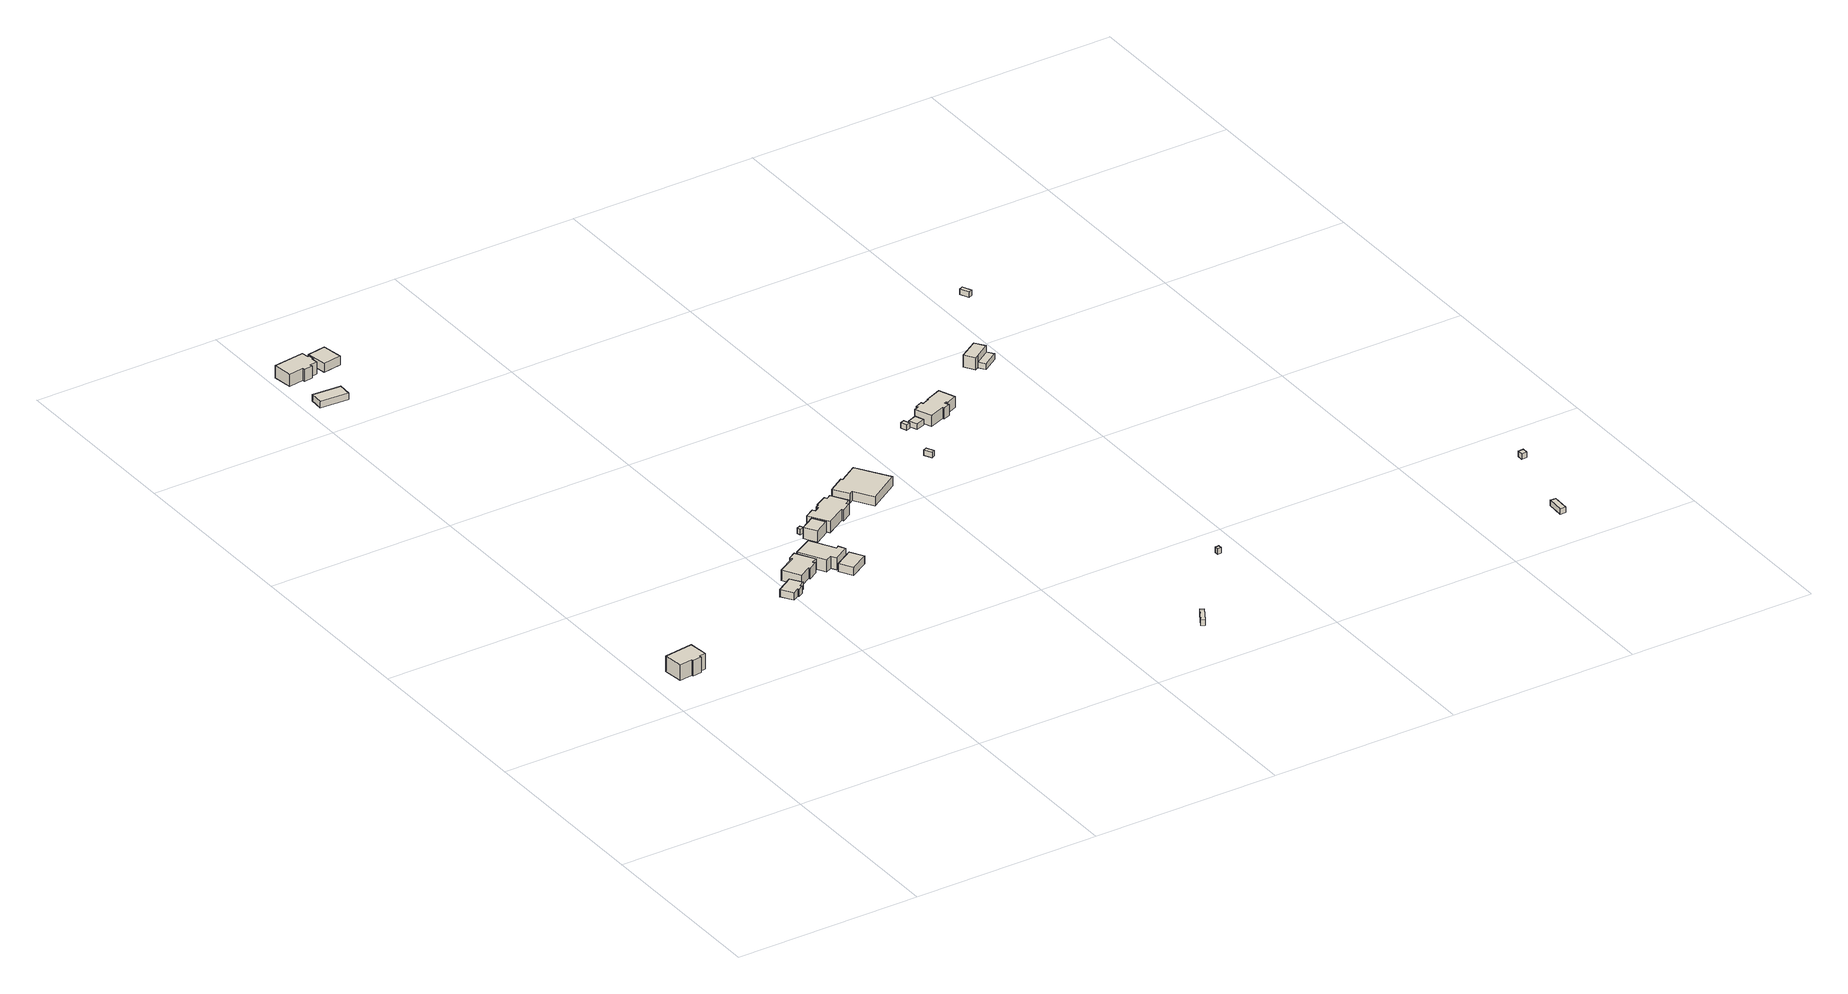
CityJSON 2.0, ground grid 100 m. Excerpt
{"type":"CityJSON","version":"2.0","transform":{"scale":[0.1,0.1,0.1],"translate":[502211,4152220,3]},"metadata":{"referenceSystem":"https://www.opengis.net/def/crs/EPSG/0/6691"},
"CityObjects":{
"building1":{"type":"Building","attributes":{"usage":"461","yearOfConstruction":"0001","measuredHeight":8.7,"storeysAboveGround":9999,"TsunamiRiskAttribute.description":"1","TsunamiRiskAttribute.rank":"1","TsunamiRiskAttribute.depth":0.35,"BuildingIDAttribute.prefecture":"07","BuildingIDAttribute.city":"07212","BuildingDetailAttribute.totalFloorArea":-9999,"BuildingDetailAttribute.buildingFootprintArea":-9999,"BuildingDetailAttribute.buildingRoofEdgeArea":-9999,"BuildingDetailAttribute.buildingStructureType":"611","BuildingDetailAttribute.buildingStructureOrgType":"9","BuildingDetailAttribute.majorUsage":"9","BuildingDetailAttribute.orgUsage":"999","BuildingDetailAttribute.surveyYear":"0001"},"geometry":[{"type":"Solid","lod":"1","boundaries":[[[[0,1,2,3,4,5,6,7]],[[6,8,9,7]],[[5,10,8,6]],[[4,11,10,5]],[[3,12,11,4]],[[2,13,12,3]],[[1,14,13,2]],[[0,15,14,1]],[[7,9,15,0]],[[8,10,11,12,13,14,15,9]]]]}]},
"building2":{"type":"Building","attributes":{"usage":"461","yearOfConstruction":"0001","measuredHeight":2.3,"storeysAboveGround":9999,"TsunamiRiskAttribute.description":"1","TsunamiRiskAttribute.rank":"1","TsunamiRiskAttribute.depth":0.22,"BuildingIDAttribute.prefecture":"07","BuildingIDAttribute.city":"07212","BuildingDetailAttribute.totalFloorArea":-9999,"BuildingDetailAttribute.buildingFootprintArea":-9999,"BuildingDetailAttribute.buildingRoofEdgeArea":-9999,"BuildingDetailAttribute.buildingStructureType":"611","BuildingDetailAttribute.buildingStructureOrgType":"9","BuildingDetailAttribute.majorUsage":"9","BuildingDetailAttribute.orgUsage":"999","BuildingDetailAttribute.surveyYear":"0001"},"geometry":[{"type":"Solid","lod":"1","boundaries":[[[[16,17,18,19]],[[18,20,21,19]],[[17,22,20,18]],[[16,23,22,17]],[[19,21,23,16]],[[20,22,23,21]]]]}]},
"building3":{"type":"Building","attributes":{"usage":"461","yearOfConstruction":"0001","measuredHeight":4,"storeysAboveGround":9999,"TsunamiRiskAttribute.description":"1","TsunamiRiskAttribute.rank":"2","TsunamiRiskAttribute.depth":1.3,"BuildingIDAttribute.prefecture":"07","BuildingIDAttribute.city":"07212","BuildingDetailAttribute.totalFloorArea":-9999,"BuildingDetailAttribute.buildingFootprintArea":-9999,"BuildingDetailAttribute.buildingRoofEdgeArea":-9999,"BuildingDetailAttribute.buildingStructureType":"611","BuildingDetailAttribute.buildingStructureOrgType":"9","BuildingDetailAttribute.majorUsage":"9","BuildingDetailAttribute.orgUsage":"999","BuildingDetailAttribute.surveyYear":"0001"},"geometry":[{"type":"Solid","lod":"1","boundaries":[[[[24,25,26,27]],[[26,28,29,27]],[[25,30,28,26]],[[24,31,30,25]],[[27,29,31,24]],[[28,30,31,29]]]]}]},
"building4":{"type":"Building","attributes":{"usage":"461","yearOfConstruction":"0001","measuredHeight":8.6,"storeysAboveGround":9999,"TsunamiRiskAttribute.description":"1","TsunamiRiskAttribute.rank":"3","TsunamiRiskAttribute.depth":3.04,"BuildingIDAttribute.prefecture":"07","BuildingIDAttribute.city":"07212","BuildingDetailAttribute.totalFloorArea":-9999,"BuildingDetailAttribute.buildingFootprintArea":-9999,"BuildingDetailAttribute.buildingRoofEdgeArea":-9999,"BuildingDetailAttribute.buildingStructureType":"611","BuildingDetailAttribute.buildingStructureOrgType":"9","BuildingDetailAttribute.majorUsage":"9","BuildingDetailAttribute.orgUsage":"999","BuildingDetailAttribute.surveyYear":"0001"},"geometry":[{"type":"Solid","lod":"1","boundaries":[[[[32,33,34,35,36,37,38,39,40,41,42,43]],[[42,44,45,43]],[[41,46,44,42]],[[40,47,46,41]],[[39,48,47,40]],[[38,49,48,39]],[[37,50,49,38]],[[36,51,50,37]],[[35,52,51,36]],[[34,53,52,35]],[[33,54,53,34]],[[32,55,54,33]],[[43,45,55,32]],[[44,46,47,48,49,50,51,52,53,54,55,45]]]]}]},
"building5":{"type":"Building","attributes":{"usage":"461","yearOfConstruction":"0001","measuredHeight":4.7,"storeysAboveGround":9999,"LandSlideRiskAttribute.description":"1","LandSlideRiskAttribute.areaType":"1","TsunamiRiskAttribute.description":"1","TsunamiRiskAttribute.rank":"3","TsunamiRiskAttribute.depth":3.42,"BuildingIDAttribute.prefecture":"07","BuildingIDAttribute.city":"07212","BuildingDetailAttribute.totalFloorArea":-9999,"BuildingDetailAttribute.buildingFootprintArea":-9999,"BuildingDetailAttribute.buildingRoofEdgeArea":-9999,"BuildingDetailAttribute.buildingStructureType":"611","BuildingDetailAttribute.buildingStructureOrgType":"9","BuildingDetailAttribute.majorUsage":"9","BuildingDetailAttribute.orgUsage":"999","BuildingDetailAttribute.surveyYear":"0001"},"geometry":[{"type":"Solid","lod":"1","boundaries":[[[[56,57,58,59,60,61,62,63]],[[62,64,65,63]],[[61,66,64,62]],[[60,67,66,61]],[[59,68,67,60]],[[58,69,68,59]],[[57,70,69,58]],[[56,71,70,57]],[[63,65,71,56]],[[64,66,67,68,69,70,71,65]]]]}]},
"building6":{"type":"Building","attributes":{"usage":"461","yearOfConstruction":"0001","measuredHeight":5.6,"storeysAboveGround":9999,"TsunamiRiskAttribute.description":"1","TsunamiRiskAttribute.rank":"3","TsunamiRiskAttribute.depth":3.26,"BuildingIDAttribute.prefecture":"07","BuildingIDAttribute.city":"07212","BuildingDetailAttribute.totalFloorArea":-9999,"BuildingDetailAttribute.buildingFootprintArea":-9999,"BuildingDetailAttribute.buildingRoofEdgeArea":-9999,"BuildingDetailAttribute.buildingStructureType":"611","BuildingDetailAttribute.buildingStructureOrgType":"9","BuildingDetailAttribute.majorUsage":"9","BuildingDetailAttribute.orgUsage":"999","BuildingDetailAttribute.surveyYear":"0001"},"geometry":[{"type":"Solid","lod":"1","boundaries":[[[[72,73,74,75]],[[74,76,77,75]],[[73,78,76,74]],[[72,79,78,73]],[[75,77,79,72]],[[76,78,79,77]]]]}]},
"building7":{"type":"Building","attributes":{"usage":"461","yearOfConstruction":"0001","measuredHeight":8.2,"storeysAboveGround":9999,"TsunamiRiskAttribute.description":"1","TsunamiRiskAttribute.rank":"3","TsunamiRiskAttribute.depth":3.43,"BuildingIDAttribute.prefecture":"07","BuildingIDAttribute.city":"07212","BuildingDetailAttribute.totalFloorArea":-9999,"BuildingDetailAttribute.buildingFootprintArea":-9999,"BuildingDetailAttribute.buildingRoofEdgeArea":-9999,"BuildingDetailAttribute.buildingStructureType":"611","BuildingDetailAttribute.buildingStructureOrgType":"9","BuildingDetailAttribute.majorUsage":"9","BuildingDetailAttribute.orgUsage":"999","BuildingDetailAttribute.surveyYear":"0001"},"geometry":[{"type":"Solid","lod":"1","boundaries":[[[[80,81,82,83,84,85,86,87,88,89]],[[88,90,91,89]],[[87,92,90,88]],[[86,93,92,87]],[[85,94,93,86]],[[84,95,94,85]],[[83,96,95,84]],[[82,97,96,83]],[[81,98,97,82]],[[80,99,98,81]],[[89,91,99,80]],[[90,92,93,94,95,96,97,98,99,91]]]]}]},
"building8":{"type":"Building","attributes":{"usage":"461","yearOfConstruction":"0001","measuredHeight":8.2,"storeysAboveGround":9999,"TsunamiRiskAttribute.description":"1","TsunamiRiskAttribute.rank":"3","TsunamiRiskAttribute.depth":3.73,"BuildingIDAttribute.prefecture":"07","BuildingIDAttribute.city":"07212","BuildingDetailAttribute.totalFloorArea":-9999,"BuildingDetailAttribute.buildingFootprintArea":-9999,"BuildingDetailAttribute.buildingRoofEdgeArea":-9999,"BuildingDetailAttribute.buildingStructureType":"611","BuildingDetailAttribute.buildingStructureOrgType":"9","BuildingDetailAttribute.majorUsage":"9","BuildingDetailAttribute.orgUsage":"999","BuildingDetailAttribute.surveyYear":"0001"},"geometry":[{"type":"Solid","lod":"1","boundaries":[[[[100,101,102,103,104,105,106,107]],[[106,108,109,107]],[[105,110,108,106]],[[104,111,110,105]],[[103,112,111,104]],[[102,113,112,103]],[[101,114,113,102]],[[100,115,114,101]],[[107,109,115,100]],[[108,110,111,112,113,114,115,109]]]]}]},
"building9":{"type":"Building","attributes":{"usage":"461","yearOfConstruction":"0001","measuredHeight":4.6,"storeysAboveGround":9999,"TsunamiRiskAttribute.description":"1","TsunamiRiskAttribute.rank":"3","TsunamiRiskAttribute.depth":4,"BuildingIDAttribute.prefecture":"07","BuildingIDAttribute.city":"07212","BuildingDetailAttribute.totalFloorArea":-9999,"BuildingDetailAttribute.buildingFootprintArea":-9999,"BuildingDetailAttribute.buildingRoofEdgeArea":-9999,"BuildingDetailAttribute.buildingStructureType":"611","BuildingDetailAttribute.buildingStructureOrgType":"9","BuildingDetailAttribute.majorUsage":"9","BuildingDetailAttribute.orgUsage":"999","BuildingDetailAttribute.surveyYear":"0001"},"geometry":[{"type":"Solid","lod":"1","boundaries":[[[[116,117,118,119]],[[118,120,121,119]],[[117,122,120,118]],[[116,123,122,117]],[[119,121,123,116]],[[120,122,123,121]]]]}]},
"building10":{"type":"Building","attributes":{"usage":"461","yearOfConstruction":"0001","measuredHeight":2.2,"storeysAboveGround":9999,"LandSlideRiskAttribute.description":"1","LandSlideRiskAttribute.areaType":"2","TsunamiRiskAttribute.description":"1","TsunamiRiskAttribute.rank":"3","TsunamiRiskAttribute.depth":3.43,"BuildingIDAttribute.prefecture":"07","BuildingIDAttribute.city":"07212","BuildingDetailAttribute.totalFloorArea":-9999,"BuildingDetailAttribute.buildingFootprintArea":-9999,"BuildingDetailAttribute.buildingRoofEdgeArea":-9999,"BuildingDetailAttribute.buildingStructureType":"611","BuildingDetailAttribute.buildingStructureOrgType":"9","BuildingDetailAttribute.majorUsage":"9","BuildingDetailAttribute.orgUsage":"999","BuildingDetailAttribute.surveyYear":"0001"},"geometry":[{"type":"Solid","lod":"1","boundaries":[[[[124,125,126,127]],[[126,128,129,127]],[[125,130,128,126]],[[124,131,130,125]],[[127,129,131,124]],[[128,130,131,129]]]]}]},
"building11":{"type":"Building","attributes":{"usage":"461","yearOfConstruction":"0001","measuredHeight":7.1,"storeysAboveGround":9999,"LandSlideRiskAttribute.description":"1","LandSlideRiskAttribute.areaType":"2","TsunamiRiskAttribute.description":"1","TsunamiRiskAttribute.rank":"3","TsunamiRiskAttribute.depth":3.47,"BuildingIDAttribute.prefecture":"07","BuildingIDAttribute.city":"07212","BuildingDetailAttribute.totalFloorArea":-9999,"BuildingDetailAttribute.buildingFootprintArea":-9999,"BuildingDetailAttribute.buildingRoofEdgeArea":-9999,"BuildingDetailAttribute.buildingStructureType":"611","BuildingDetailAttribute.buildingStructureOrgType":"9","BuildingDetailAttribute.majorUsage":"9","BuildingDetailAttribute.orgUsage":"999","BuildingDetailAttribute.surveyYear":"0001"},"geometry":[{"type":"Solid","lod":"1","boundaries":[[[[132,133,134,135]],[[134,136,137,135]],[[133,138,136,134]],[[132,139,138,133]],[[135,137,139,132]],[[136,138,139,137]]]]}]},
"building12":{"type":"Building","attributes":{"usage":"461","yearOfConstruction":"0001","measuredHeight":8,"storeysAboveGround":9999,"LandSlideRiskAttribute.description":"1","LandSlideRiskAttribute.areaType":"2","TsunamiRiskAttribute.description":"1","TsunamiRiskAttribute.rank":"3","TsunamiRiskAttribute.depth":3.46,"BuildingIDAttribute.prefecture":"07","BuildingIDAttribute.city":"07212","BuildingDetailAttribute.totalFloorArea":-9999,"BuildingDetailAttribute.buildingFootprintArea":-9999,"BuildingDetailAttribute.buildingRoofEdgeArea":-9999,"BuildingDetailAttribute.buildingStructureType":"611","BuildingDetailAttribute.buildingStructureOrgType":"9","BuildingDetailAttribute.majorUsage":"9","BuildingDetailAttribute.orgUsage":"999","BuildingDetailAttribute.surveyYear":"0001"},"geometry":[{"type":"Solid","lod":"1","boundaries":[[[[140,141,142,143,144,145,146,147,148,149,150,151,152,153,154,155]],[[154,156,157,155]],[[153,158,156,154]],[[152,159,158,153]],[[151,160,159,152]],[[150,161,160,151]],[[149,162,161,150]],[[148,163,162,149]],[[147,164,163,148]],[[146,165,164,147]],[[145,166,165,146]],[[144,167,166,145]],[[143,168,167,144]],[[142,169,168,143]],[[141,170,169,142]],[[140,171,170,141]],[[155,157,171,140]],[[156,158,159,160,161,162,163,164,165,166,167,168,169,170,171,157]]]]}]},
"building13":{"type":"Building","attributes":{"usage":"461","yearOfConstruction":"0001","measuredHeight":2.9,"storeysAboveGround":9999,"BuildingIDAttribute.prefecture":"07","BuildingIDAttribute.city":"07212","BuildingDetailAttribute.totalFloorArea":-9999,"BuildingDetailAttribute.buildingFootprintArea":-9999,"BuildingDetailAttribute.buildingRoofEdgeArea":-9999,"BuildingDetailAttribute.buildingStructureType":"611","BuildingDetailAttribute.buildingStructureOrgType":"9","BuildingDetailAttribute.majorUsage":"9","BuildingDetailAttribute.orgUsage":"999","BuildingDetailAttribute.surveyYear":"0001"},"geometry":[{"type":"Solid","lod":"1","boundaries":[[[[172,173,174,175]],[[174,176,177,175]],[[173,178,176,174]],[[172,179,178,173]],[[175,177,179,172]],[[176,178,179,177]]]]}]},
"building14":{"type":"Building","attributes":{"usage":"461","yearOfConstruction":"0001","measuredHeight":8.3,"storeysAboveGround":9999,"LandSlideRiskAttribute.description":"1","LandSlideRiskAttribute.areaType":"2","TsunamiRiskAttribute.description":"1","TsunamiRiskAttribute.rank":"3","TsunamiRiskAttribute.depth":3.67,"BuildingIDAttribute.prefecture":"07","BuildingIDAttribute.city":"07212","BuildingDetailAttribute.totalFloorArea":-9999,"BuildingDetailAttribute.buildingFootprintArea":-9999,"BuildingDetailAttribute.buildingRoofEdgeArea":-9999,"BuildingDetailAttribute.buildingStructureType":"611","BuildingDetailAttribute.buildingStructureOrgType":"9","BuildingDetailAttribute.majorUsage":"9","BuildingDetailAttribute.orgUsage":"999","BuildingDetailAttribute.surveyYear":"0001"},"geometry":[{"type":"Solid","lod":"1","boundaries":[[[[180,181,182,183,184,185,186,187]],[[186,188,189,187]],[[185,190,188,186]],[[184,191,190,185]],[[183,192,191,184]],[[182,193,192,183]],[[181,194,193,182]],[[180,195,194,181]],[[187,189,195,180]],[[188,190,191,192,193,194,195,189]]]]}]},
"building15":{"type":"Building","attributes":{"usage":"461","yearOfConstruction":"0001","measuredHeight":-9999,"storeysAboveGround":9999,"BuildingIDAttribute.prefecture":"07","BuildingIDAttribute.city":"07212","BuildingDetailAttribute.totalFloorArea":-9999,"BuildingDetailAttribute.buildingFootprintArea":-9999,"BuildingDetailAttribute.buildingRoofEdgeArea":-9999,"BuildingDetailAttribute.buildingStructureType":"611","BuildingDetailAttribute.buildingStructureOrgType":"9","BuildingDetailAttribute.majorUsage":"9","BuildingDetailAttribute.orgUsage":"999","BuildingDetailAttribute.surveyYear":"0001"},"geometry":[{"type":"Solid","lod":"1","boundaries":[[[[196,197,198,199]],[[198,200,201,199]],[[197,202,200,198]],[[196,203,202,197]],[[199,201,203,196]],[[200,202,203,201]]]]}]},
"building16":{"type":"Building","attributes":{"usage":"461","yearOfConstruction":"0001","measuredHeight":2.6,"storeysAboveGround":9999,"TsunamiRiskAttribute.description":"1","TsunamiRiskAttribute.rank":"4","TsunamiRiskAttribute.depth":5.17,"BuildingIDAttribute.prefecture":"07","BuildingIDAttribute.city":"07212","BuildingDetailAttribute.totalFloorArea":-9999,"BuildingDetailAttribute.buildingFootprintArea":-9999,"BuildingDetailAttribute.buildingRoofEdgeArea":-9999,"BuildingDetailAttribute.buildingStructureType":"611","BuildingDetailAttribute.buildingStructureOrgType":"9","BuildingDetailAttribute.majorUsage":"9","BuildingDetailAttribute.orgUsage":"999","BuildingDetailAttribute.surveyYear":"0001"},"geometry":[{"type":"Solid","lod":"1","boundaries":[[[[204,205,206,207]],[[206,208,209,207]],[[205,210,208,206]],[[204,211,210,205]],[[207,209,211,204]],[[208,210,211,209]]]]}]},
"building17":{"type":"Building","attributes":{"usage":"461","yearOfConstruction":"0001","measuredHeight":2.4,"storeysAboveGround":9999,"TsunamiRiskAttribute.description":"1","TsunamiRiskAttribute.rank":"3","TsunamiRiskAttribute.depth":4.92,"BuildingIDAttribute.prefecture":"07","BuildingIDAttribute.city":"07212","BuildingDetailAttribute.totalFloorArea":-9999,"BuildingDetailAttribute.buildingFootprintArea":-9999,"BuildingDetailAttribute.buildingRoofEdgeArea":-9999,"BuildingDetailAttribute.buildingStructureType":"611","BuildingDetailAttribute.buildingStructureOrgType":"9","BuildingDetailAttribute.majorUsage":"9","BuildingDetailAttribute.orgUsage":"999","BuildingDetailAttribute.surveyYear":"0001"},"geometry":[{"type":"Solid","lod":"1","boundaries":[[[[212,213,214,215]],[[214,216,217,215]],[[213,218,216,214]],[[212,219,218,213]],[[215,217,219,212]],[[216,218,219,217]]]]}]},
"building18":{"type":"Building","attributes":{"usage":"461","yearOfConstruction":"0001","measuredHeight":2.8,"storeysAboveGround":9999,"TsunamiRiskAttribute.description":"1","TsunamiRiskAttribute.rank":"4","TsunamiRiskAttribute.depth":5.03,"BuildingIDAttribute.prefecture":"07","BuildingIDAttribute.city":"07212","BuildingDetailAttribute.totalFloorArea":-9999,"BuildingDetailAttribute.buildingFootprintArea":-9999,"BuildingDetailAttribute.buildingRoofEdgeArea":-9999,"BuildingDetailAttribute.buildingStructureType":"611","BuildingDetailAttribute.buildingStructureOrgType":"9","BuildingDetailAttribute.majorUsage":"9","BuildingDetailAttribute.orgUsage":"999","BuildingDetailAttribute.surveyYear":"0001"},"geometry":[{"type":"Solid","lod":"1","boundaries":[[[[220,221,222,223]],[[222,224,225,223]],[[221,226,224,222]],[[220,227,226,221]],[[223,225,227,220]],[[224,226,227,225]]]]}]},
"building19":{"type":"Building","attributes":{"usage":"461","yearOfConstruction":"0001","measuredHeight":7.8,"storeysAboveGround":9999,"TsunamiRiskAttribute.description":"1","TsunamiRiskAttribute.rank":"3","TsunamiRiskAttribute.depth":4.92,"BuildingIDAttribute.prefecture":"07","BuildingIDAttribute.city":"07212","BuildingDetailAttribute.totalFloorArea":-9999,"BuildingDetailAttribute.buildingFootprintArea":-9999,"BuildingDetailAttribute.buildingRoofEdgeArea":-9999,"BuildingDetailAttribute.buildingStructureType":"611","BuildingDetailAttribute.buildingStructureOrgType":"9","BuildingDetailAttribute.majorUsage":"9","BuildingDetailAttribute.orgUsage":"999","BuildingDetailAttribute.surveyYear":"0001"},"geometry":[{"type":"Solid","lod":"1","boundaries":[[[[228,229,230,231,232,233,234,235,236,237,238,239,240,241,242,243]],[[242,244,245,243]],[[241,246,244,242]],[[240,247,246,241]],[[239,248,247,240]],[[238,249,248,239]],[[237,250,249,238]],[[236,251,250,237]],[[235,252,251,236]],[[234,253,252,235]],[[233,254,253,234]],[[232,255,254,233]],[[231,256,255,232]],[[230,257,256,231]],[[229,258,257,230]],[[228,259,258,229]],[[243,245,259,228]],[[244,246,247,248,249,250,251,252,253,254,255,256,257,258,259,245]]]]}]},
"building20":{"type":"Building","attributes":{"usage":"461","yearOfConstruction":"0001","measuredHeight":6.9,"storeysAboveGround":9999,"LandSlideRiskAttribute.description":"1","LandSlideRiskAttribute.areaType":"2","TsunamiRiskAttribute.description":"1","TsunamiRiskAttribute.rank":"3","TsunamiRiskAttribute.depth":4.79,"BuildingIDAttribute.prefecture":"07","BuildingIDAttribute.city":"07212","BuildingDetailAttribute.totalFloorArea":-9999,"BuildingDetailAttribute.buildingFootprintArea":-9999,"BuildingDetailAttribute.buildingRoofEdgeArea":-9999,"BuildingDetailAttribute.buildingStructureType":"611","BuildingDetailAttribute.buildingStructureOrgType":"9","BuildingDetailAttribute.majorUsage":"9","BuildingDetailAttribute.orgUsage":"999","BuildingDetailAttribute.surveyYear":"0001"},"geometry":[{"type":"Solid","lod":"1","boundaries":[[[[260,261,262,263,264]],[[263,265,266,264]],[[262,267,265,263]],[[261,268,267,262]],[[260,269,268,261]],[[264,266,269,260]],[[265,267,268,269,266]]]]}]},
"building21":{"type":"Building","attributes":{"usage":"461","yearOfConstruction":"0001","measuredHeight":4.9,"storeysAboveGround":9999,"LandSlideRiskAttribute.description":"1","LandSlideRiskAttribute.areaType":"1","TsunamiRiskAttribute.description":"1","TsunamiRiskAttribute.rank":"3","TsunamiRiskAttribute.depth":4.83,"BuildingIDAttribute.prefecture":"07","BuildingIDAttribute.city":"07212","BuildingDetailAttribute.totalFloorArea":-9999,"BuildingDetailAttribute.buildingFootprintArea":-9999,"BuildingDetailAttribute.buildingRoofEdgeArea":-9999,"BuildingDetailAttribute.buildingStructureType":"611","BuildingDetailAttribute.buildingStructureOrgType":"9","BuildingDetailAttribute.majorUsage":"9","BuildingDetailAttribute.orgUsage":"999","BuildingDetailAttribute.surveyYear":"0001"},"geometry":[{"type":"Solid","lod":"1","boundaries":[[[[270,271,272,273]],[[272,274,275,273]],[[271,276,274,272]],[[270,277,276,271]],[[273,275,277,270]],[[274,276,277,275]]]]}]},
"building22":{"type":"Building","attributes":{"usage":"461","yearOfConstruction":"0001","measuredHeight":2.9,"storeysAboveGround":9999,"LandSlideRiskAttribute.description":"1","LandSlideRiskAttribute.areaType":"1","TsunamiRiskAttribute.description":"1","TsunamiRiskAttribute.rank":"4","TsunamiRiskAttribute.depth":5.15,"BuildingIDAttribute.prefecture":"07","BuildingIDAttribute.city":"07212","BuildingDetailAttribute.totalFloorArea":-9999,"BuildingDetailAttribute.buildingFootprintArea":-9999,"BuildingDetailAttribute.buildingRoofEdgeArea":-9999,"BuildingDetailAttribute.buildingStructureType":"611","BuildingDetailAttribute.buildingStructureOrgType":"9","BuildingDetailAttribute.majorUsage":"9","BuildingDetailAttribute.orgUsage":"999","BuildingDetailAttribute.surveyYear":"0001"},"geometry":[{"type":"Solid","lod":"1","boundaries":[[[[278,279,280,281]],[[280,282,283,281]],[[279,284,282,280]],[[278,285,284,279]],[[281,283,285,278]],[[282,284,285,283]]]]}]},
"building23":{"type":"Building","attributes":{"usage":"461","yearOfConstruction":"0001","measuredHeight":-9999,"storeysAboveGround":9999,"BuildingIDAttribute.prefecture":"07","BuildingIDAttribute.city":"07212","BuildingDetailAttribute.totalFloorArea":-9999,"BuildingDetailAttribute.buildingFootprintArea":-9999,"BuildingDetailAttribute.buildingRoofEdgeArea":-9999,"BuildingDetailAttribute.buildingStructureType":"611","BuildingDetailAttribute.buildingStructureOrgType":"9","BuildingDetailAttribute.majorUsage":"9","BuildingDetailAttribute.orgUsage":"999","BuildingDetailAttribute.surveyYear":"0001"},"geometry":[{"type":"Solid","lod":"1","boundaries":[[[[286,287,288,289]],[[288,290,291,289]],[[287,292,290,288]],[[286,293,292,287]],[[289,291,293,286]],[[290,292,293,291]]]]}]},
"building24":{"type":"Building","attributes":{"usage":"461","yearOfConstruction":"0001","measuredHeight":-9999,"storeysAboveGround":9999,"BuildingIDAttribute.prefecture":"07","BuildingIDAttribute.city":"07212","BuildingDetailAttribute.totalFloorArea":-9999,"BuildingDetailAttribute.buildingFootprintArea":-9999,"BuildingDetailAttribute.buildingRoofEdgeArea":-9999,"BuildingDetailAttribute.buildingStructureType":"611","BuildingDetailAttribute.buildingStructureOrgType":"9","BuildingDetailAttribute.majorUsage":"9","BuildingDetailAttribute.orgUsage":"999","BuildingDetailAttribute.surveyYear":"0001"},"geometry":[{"type":"Solid","lod":"1","boundaries":[[[[294,295,296,297]],[[296,298,299,297]],[[295,300,298,296]],[[294,301,300,295]],[[297,299,301,294]],[[298,300,301,299]]]]}]}
},
"vertices":[
[208,1163,63],[159,1157,63],[157,1166,63],[87,1157,63],[74,1261,63],[229,1282,63],[242,1180,63],[206,1175,63],[242,1180,149],[206,1175,149],[229,1282,149],[74,1261,149],[87,1157,149],[157,1166,149],[159,1157,149],[208,1163,149],
[241,1218,65],[238,1236,65],[261,1241,65],[264,1222,65],[261,1241,95],[264,1222,95],[238,1236,95],[241,1218,95],
[186,4147,49],[32,4156,49],[37,4229,49],[190,4220,49],[37,4229,84],[190,4220,84],[32,4156,84],[186,4147,84],
[179,4486,48],[187,4487,48],[191,4457,48],[183,4456,48],[188,4422,48],[148,4417,48],[150,4404,48],[103,4397,48],[101,4409,48],[20,4397,48],[6,4501,48],[173,4524,48],[6,4501,115],[173,4524,115],[20,4397,115],[101,4409,115],[103,4397,115],[150,4404,115],[148,4417,115],[188,4422,115],[183,4456,115],[191,4457,115],[187,4487,115],[179,4486,115],
[998,1534,28],[994,1541,28],[962,1520,28],[922,1583,28],[1012,1639,28],[1050,1579,28],[1021,1561,28],[1027,1552,28],[1021,1561,68],[1027,1552,68],[1050,1579,68],[1012,1639,68],[922,1583,68],[962,1520,68],[994,1541,68],[998,1534,68],
[224,4416,49],[207,4526,49],[308,4542,49],[325,4431,49],[308,4542,96],[325,4431,96],[207,4526,96],[224,4416,96],
[1129,1641,27],[1125,1648,27],[1063,1611,27],[1009,1703,27],[1108,1761,27],[1101,1774,27],[1143,1798,27],[1201,1700,27],[1172,1683,27],[1180,1671,27],[1172,1683,84],[1180,1671,84],[1201,1700,84],[1143,1798,84],[1101,1774,84],[1108,1761,84],[1009,1703,84],[1063,1611,84],[1125,1648,84],[1129,1641,84],
[1337,1733,17],[1351,1741,17],[1371,1705,17],[1287,1657,17],[1272,1683,17],[1238,1664,17],[1160,1802,17],[1263,1861,17],[1160,1802,82],[1263,1861,82],[1238,1664,82],[1272,1683,82],[1287,1657,82],[1371,1705,82],[1351,1741,82],[1337,1733,82],
[1327,1572,15],[1285,1641,15],[1386,1702,15],[1428,1633,15],[1386,1702,59],[1428,1633,59],[1285,1641,59],[1327,1572,59],
[1306,1995,30],[1300,2015,30],[1321,2023,30],[1328,2002,30],[1321,2023,60],[1328,2002,60],[1300,2015,60],[1306,1995,60],
[1340,1899,27],[1301,1964,27],[1381,2013,27],[1420,1948,27],[1381,2013,88],[1420,1948,88],[1301,1964,88],[1340,1899,88],
[1616,2052,27],[1590,2036,27],[1597,2023,27],[1547,1993,27],[1542,2002,27],[1435,1939,27],[1373,2043,27],[1424,2073,27],[1432,2059,27],[1459,2075,27],[1453,2085,27],[1472,2096,27],[1470,2101,27],[1531,2137,27],[1539,2123,27],[1564,2138,27],[1539,2123,88],[1564,2138,88],[1531,2137,88],[1470,2101,88],[1472,2096,88],[1453,2085,88],[1459,2075,88],[1432,2059,88],[1424,2073,88],[1373,2043,88],[1435,1939,88],[1542,2002,88],[1547,1993,88],[1597,2023,88],[1590,2036,88],[1616,2052,88],
[2268,2,227],[2249,13,227],[2299,99,227],[2318,87,227],[2299,99,257],[2318,87,257],[2249,13,257],[2268,2,257],
[1921,2146,17],[1752,2039,17],[1689,2138,17],[1671,2126,17],[1620,2206,17],[1706,2261,17],[1712,2253,17],[1811,2317,17],[1712,2253,68],[1811,2317,68],[1706,2261,68],[1620,2206,68],[1671,2126,68],[1689,2138,68],[1752,2039,68],[1921,2146,68],
[2670,512,224],[2670,533,224],[2690,534,224],[2690,512,224],[2690,534,254],[2690,512,254],[2670,533,254],[2670,512,254],
[2221,2269,9],[2201,2309,9],[2219,2318,9],[2239,2278,9],[2219,2318,39],[2239,2278,39],[2201,2309,39],[2221,2269,39],
[2253,2533,14],[2240,2567,14],[2262,2575,14],[2275,2541,14],[2262,2575,44],[2275,2541,44],[2240,2567,44],[2253,2533,44],
[2299,2516,12],[2281,2562,12],[2330,2581,12],[2348,2534,12],[2330,2581,42],[2348,2534,42],[2281,2562,42],[2299,2516,42],
[2558,2585,11],[2499,2561,11],[2496,2569,11],[2486,2565,11],[2495,2541,11],[2458,2526,11],[2454,2535,11],[2371,2502,11],[2335,2592,11],[2361,2603,11],[2357,2613,11],[2394,2628,11],[2398,2617,11],[2436,2633,11],[2434,2638,11],[2523,2674,11],[2434,2638,71],[2523,2674,71],[2436,2633,71],[2398,2617,71],[2394,2628,71],[2357,2613,71],[2361,2603,71],[2335,2592,71],[2371,2502,71],[2454,2535,71],[2458,2526,71],[2495,2541,71],[2486,2565,71],[2496,2569,71],[2499,2561,71],[2558,2585,71],
[2843,2830,11],[2824,2818,11],[2789,2873,11],[2892,2939,11],[2927,2885,11],[2892,2939,75],[2927,2885,75],[2789,2873,75],[2824,2818,75],[2843,2830,75],
[2927,2885,10],[2951,2848,10],[2867,2794,10],[2843,2830,10],[2867,2794,42],[2843,2830,42],[2951,2848,42],[2927,2885,42],
[3162,3392,3],[3140,3440,3],[3161,3450,3],[3183,3401,3],[3161,3450,33],[3183,3401,33],[3140,3440,33],[3162,3392,33],
[4284,2,176],[4253,3,176],[4256,95,176],[4288,94,176],[4256,95,206],[4288,94,206],[4253,3,206],[4284,2,206],
[4402,562,144],[4402,592,144],[4432,592,144],[4432,562,144],[4432,592,174],[4432,562,174],[4402,592,174],[4402,562,174]
]}
